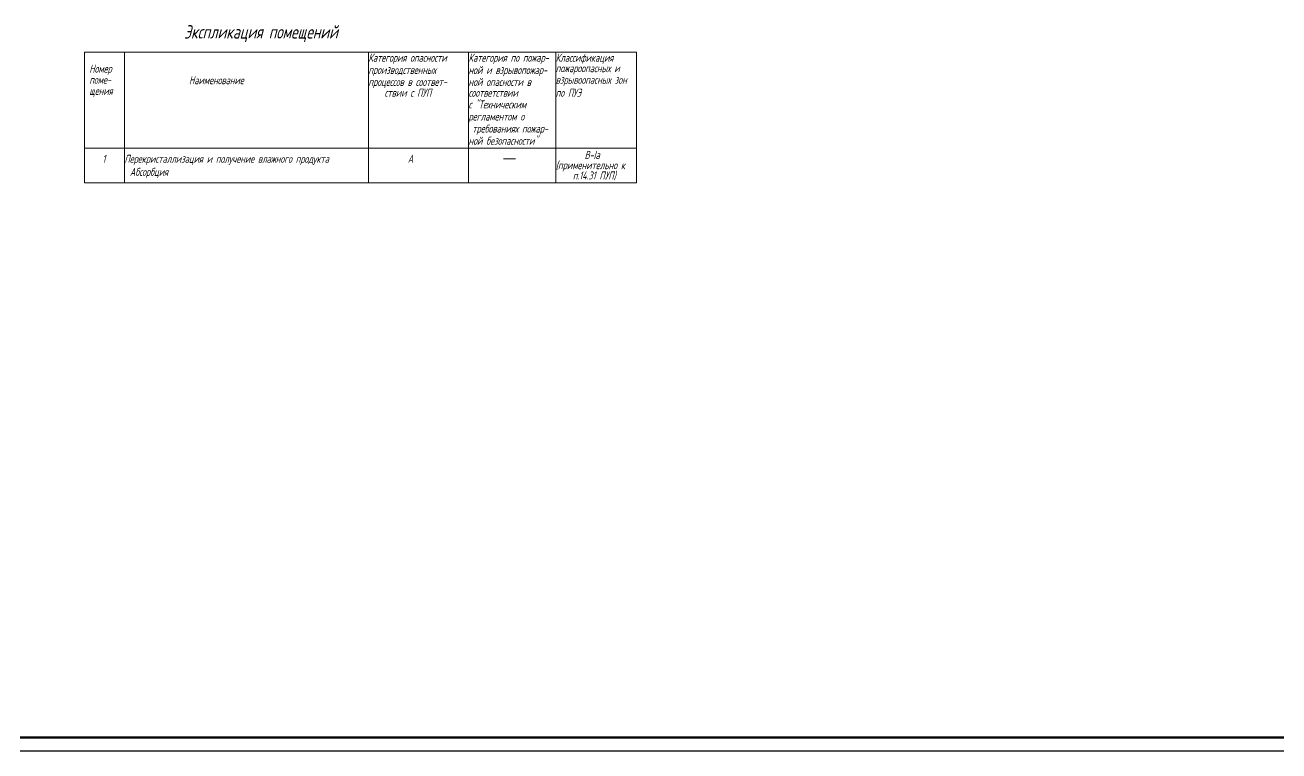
# Model space of a CAD drawing. Header units: millimetres. Extents: x 1337 to 8186, y 1899 to 5236.
# Drawn here: x 3685.8 to 4155.9, y 2226.4 to 2498.3 of the extents above; entities that cross this region are included whole.
import ezdxf

# ---------------------------------------------------------------- set-up
doc = ezdxf.new("R2010")
doc.units = ezdxf.units.MM
for name, color, linetype, lineweight in [('Линия связи (Вновь)', 3, 'Continuous', 60), ('Рамка толстая', 7, 'Continuous', 60), ('Рамка тонкая', 5, 'Continuous', 25), ('Строительный', 251, 'Continuous', 13)]:
    doc.layers.add(name, color=color, linetype=linetype, lineweight=lineweight)
doc.styles.add('Simplex', font='simplex.shx', dxfattribs={"width": 0.7, "oblique": 15})

# ---------------------------------------------------------------- blocks, each defined once
blk = doc.blocks.new('A$C049F4C0A')
at = {"layer": 'Строительный', "ltscale": 100}
for p, q in [((5.48, 59.2), (212.5, 59.2)), ((5.48, 59.2), (5.48, 10.2)), ((20.48, 59.2), (20.48, 10.2)), ((111.94, 59.2), (111.94, 10.2)), ((111.94, 10.2), (111.94, 59.2)), ((149.48, 59.2), (149.48, 10.2)), ((182.18, 59.2), (182.18, 10.2)), ((212.5, 59.2), (212.5, 10.2)), ((5.48, 23.2), (212.5, 23.2)), ((162.62, 19.19), (167.09, 19.19)), ((5.48, 10.2), (212.5, 10.2))]:
    blk.add_line(p, q, dxfattribs=at)
at = {"layer": 'Строительный', "ltscale": 100, "style": 'Simplex', "oblique": 15}
for s, height, width, p in [('Экспликация помещений', 5, 0.7, (42.8, 64.27)), ('Категория опасности ', 3, 0.7, (111.94, 55.59)), ('Категория по пожар-', 3, 0.6, (149.48, 55.59)), ('Классификация ', 3, 0.7, (182.18, 55.59)), ('Номер', 3, 0.7, (7.31, 51.48)), ('производственных', 3, 0.7, (111.94, 51.01)), ('ной и взрывопожар-', 3, 0.6, (149.48, 50.98)), ('пожароопасных и', 3, 0.7, (182.18, 51.66)), ('поме-', 3, 0.7, (7.31, 47.32)), ('Наименование', 3, 0.7, (44.69, 47.15)), ('процессов в соответ-', 3, 0.6, (111.94, 46.51)), ('ной опасности в ', 3, 0.6, (149.48, 46.51)), ('взрывоопасных зон ', 3, 0.6, (182.18, 47.3)), ('щения', 3, 0.7, (7.31, 43.15)), ('ствии с ПУП', 3, 0.7, (117.98, 42.47)), ('соответствии', 3, 0.6, (149.48, 42.47)), ('по ПУЭ', 3, 0.7, (182.18, 42.47)), ('с "Техническим', 3, 0.6, (149.48, 38.08)), ('регламентом о', 3, 0.6, (149.48, 33.55)), (' требованиях пожар-', 3, 0.6, (149.48, 29.03)), ('ной безопасности"', 3, 0.6, (149.48, 24.46)), ('1', 3, 0.7, (12.22, 17.7)), ('Перекристаллизация и получение влажного продукта', 3, 0.7, (20.48, 17.7)), ('А', 3, 0.7, (126.67, 17.7)), ('В-Iа', 3, 0.7, (192.99, 19.14)), ('Абсорбция', 3, 0.7, (22.52, 12.81)), ('(применительно к', 3, 0.65, (182.18, 15.31)), ('п.14.31 ПУП)', 3, 0.7, (188.6, 11.47))]:
    blk.add_text(s, height=height, dxfattribs=dict(at, width=width)).set_placement(p)
blk = doc.blocks.new('A$C551E481E')
at = {"layer": 'Рамка толстая'}
blk.add_line((20, 5), (836, 5), dxfattribs=at)
at = {"layer": 'Рамка тонкая'}
blk.add_line((0, 0), (841, 0), dxfattribs=at)

msp = doc.modelspace()

# ---------------------------------------------------------------- block references
msp.add_blockref('A$C551E481E', (3649.33, 2226.37))
at = {"layer": 'Линия связи (Вновь)'}
msp.add_blockref('A$C049F4C0A', (3702.53, 2429), dxfattribs=at)

doc.saveas('drawing.dxf')
